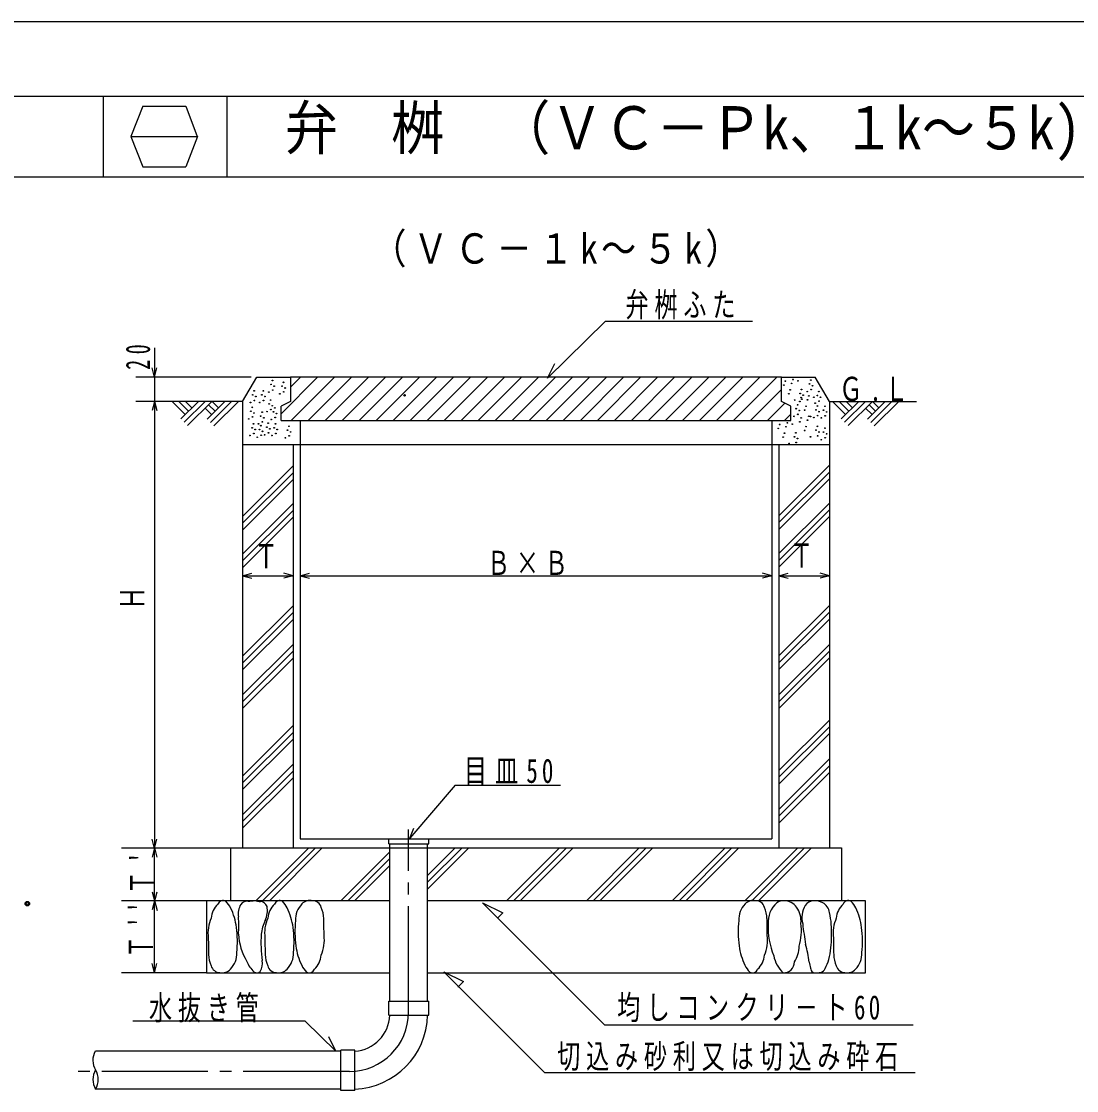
# Model space of a CAD drawing. Units: millimetres on the paper. Extents: x -287 to 287, y -191 to 191.
# Drawn here: x -137 to -47.6, y -89.9 to 0.7 of the extents above; entities that cross this region are included whole.
import ezdxf
from ezdxf.enums import TextEntityAlignment as Align

# ---------------------------------------------------------------- set-up
doc = ezdxf.new("R2010")
doc.units = ezdxf.units.MM
doc.linetypes.add('CHAIN2', pattern=[12, 9, -1, 1, -1])
for name, color, linetype in [('0-0_線', 7, 'Continuous'), ('0-1_文字', 7, 'Continuous'), ('0-2_図', 7, 'Continuous')]:
    doc.layers.add(name, color=color, linetype=linetype)
doc.styles.add('ＭＳ ゴシック', font='')
doc.styles.get('ＭＳ ゴシック').set_extended_font_data('MS Gothic')

msp = doc.modelspace()

# ---------------------------------------------------------------- linework, layer by layer
at = {"layer": '0-0_線'}
for p, q in [((-286.857, 0.712), (281.328, 0.712)), ((-286.857, -5.615), (281.328, -5.615)), ((-130.089, -5.615), (-130.089, -12.48)), ((-119.619, -5.615), (-119.619, -12.48)), ((-126.731, -6.473), (-127.755, -9.055)), ((-126.731, -6.473), (-123.087, -6.473)), ((-123.087, -6.473), (-122.132, -9.049)), ((-127.757, -9.049), (-122.103, -9.049)), ((-122.103, -9.049), (-123.095, -11.625)), ((-286.857, -12.48), (148.438, -12.48))]:
    msp.add_line(p, q, dxfattribs=at)
msp.add_lwpolyline([(-127.757, -9.049), (-126.748, -11.625), (-123.095, -11.625)], dxfattribs=at)
at = {"layer": '0-2_図'}
for p, q in [((-87.516, -24.704), (-92.427, -29.545)), ((-87.516, -24.704), (-75.064, -24.704)), ((-125.746, -26.976), (-125.746, -69.353)), ((-125.746, -29.462), (-125.957, -28.674)), ((-125.746, -29.462), (-125.535, -28.674)), ((-92.427, -29.545), (-91.82, -28.287)), ((-123.559, -29.451), (-127.322, -29.451)), ((-117.55, -29.451), (-124.13, -29.451)), ((-115.02, -32.551), (-111.931, -29.462)), ((-72.612, -29.462), (-114.205, -29.462)), ((-114.205, -30.294), (-113.373, -29.462)), ((-114.16, -33.132), (-110.49, -29.462)), ((-112.718, -33.132), (-109.048, -29.462)), ((-111.276, -33.132), (-107.606, -29.462)), ((-109.834, -33.132), (-106.165, -29.462)), ((-108.393, -33.132), (-104.723, -29.462)), ((-106.951, -33.132), (-103.281, -29.462)), ((-105.509, -33.132), (-101.84, -29.462)), ((-104.068, -33.132), (-100.398, -29.462)), ((-102.626, -33.132), (-98.956, -29.462)), ((-101.184, -33.132), (-97.515, -29.462)), ((-99.743, -33.132), (-96.073, -29.462)), ((-98.301, -33.132), (-94.631, -29.462)), ((-96.859, -33.132), (-93.19, -29.462)), ((-95.418, -33.132), (-91.748, -29.462)), ((-93.976, -33.132), (-90.306, -29.462)), ((-92.534, -33.132), (-88.864, -29.462)), ((-91.093, -33.132), (-87.423, -29.462)), ((-89.651, -33.132), (-85.981, -29.462)), ((-88.209, -33.132), (-84.539, -29.462)), ((-86.768, -33.132), (-83.098, -29.462)), ((-85.326, -33.132), (-81.656, -29.462)), ((-83.884, -33.132), (-80.214, -29.462)), ((-82.443, -33.132), (-78.773, -29.462)), ((-81.001, -33.132), (-77.331, -29.462)), ((-79.559, -33.132), (-75.889, -29.462)), ((-78.118, -33.132), (-74.448, -29.462)), ((-76.676, -33.132), (-73.006, -29.462)), ((-72.612, -29.462), (-69.758, -29.462)), ((-68.535, -31.501), (-69.758, -29.462)), ((-75.234, -33.132), (-72.612, -30.51)), ((-118.282, -31.501), (-127.322, -31.501)), ((-125.756, -31.538), (-125.957, -32.289)), ((-125.185, -31.501), (-125.756, -31.501)), ((-125.746, -31.501), (-125.535, -32.289)), ((-124.261, -31.501), (-123.145, -32.616)), ((-123.684, -31.501), (-122.857, -32.328)), ((-122.03, -31.501), (-123.514, -32.985)), ((-121.454, -31.501), (-123.226, -33.273)), ((-123.107, -31.501), (-122.569, -32.04)), ((-120.877, -31.501), (-122.937, -33.561)), ((-119.788, -31.501), (-121.29, -33.002)), ((-119.212, -31.501), (-121.001, -33.291)), ((-120.865, -31.501), (-120.327, -32.04)), ((-118.635, -31.501), (-120.713, -33.579)), ((-118.282, -31.501), (-118.282, -69.353)), ((-73.793, -33.132), (-72.312, -31.651)), ((-68.535, -31.501), (-61.159, -31.501)), ((-68.535, -31.501), (-68.535, -69.353)), ((-68.283, -31.501), (-67.168, -32.616)), ((-67.706, -31.501), (-66.879, -32.328)), ((-66.053, -31.501), (-67.536, -32.985)), ((-65.476, -31.501), (-67.248, -33.273)), ((-67.129, -31.501), (-66.591, -32.04)), ((-64.899, -31.501), (-66.96, -33.561)), ((-63.81, -31.501), (-65.312, -33.002)), ((-63.234, -31.501), (-65.023, -33.291)), ((-64.887, -31.501), (-64.349, -32.04)), ((-62.657, -31.501), (-64.735, -33.579)), ((-121.448, -32.072), (-120.903, -32.616)), ((-121.159, -31.784), (-120.615, -32.328)), ((-115.02, -33.132), (-115.02, -31.909)), ((-72.351, -33.132), (-71.797, -32.578)), ((-71.797, -33.132), (-71.797, -31.909)), ((-65.47, -32.072), (-64.926, -32.616)), ((-65.182, -31.784), (-64.637, -32.328)), ((-115.02, -33.132), (-71.797, -33.132)), ((-113.389, -33.132), (-113.389, -68.604)), ((-73.428, -33.132), (-73.428, -68.604)), ((-118.282, -35.171), (-68.535, -35.171)), ((-114.001, -35.171), (-114.001, -69.353)), ((-72.816, -35.171), (-72.816, -69.353)), ((-118.282, -41.258), (-114.001, -36.977)), ((-72.816, -41.204), (-68.535, -36.922)), ((-118.282, -41.835), (-114.001, -37.553)), ((-72.816, -41.781), (-68.535, -37.499)), ((-118.282, -42.412), (-114.001, -38.13)), ((-72.816, -42.357), (-68.535, -38.076)), ((-118.282, -44.456), (-114.001, -40.174)), ((-118.282, -45.032), (-114.001, -40.751)), ((-72.816, -44.405), (-68.535, -40.124)), ((-72.816, -44.982), (-68.535, -40.701)), ((-118.282, -45.609), (-114.001, -41.328)), ((-72.816, -45.559), (-68.535, -41.277)), ((-118.282, -46.283), (-117.494, -46.072)), ((-113.389, -46.283), (-112.601, -46.072)), ((-73.428, -46.283), (-74.215, -46.072)), ((-72.816, -46.283), (-72.028, -46.072)), ((-68.535, -46.283), (-69.322, -46.072)), ((-118.282, -46.283), (-117.494, -46.494)), ((-114.001, -46.283), (-114.788, -46.494)), ((-113.389, -46.283), (-73.428, -46.283)), ((-113.389, -46.283), (-112.601, -46.494)), ((-73.428, -46.283), (-74.215, -46.494)), ((-72.816, -46.283), (-68.535, -46.283)), ((-72.816, -46.283), (-72.028, -46.494)), ((-68.535, -46.283), (-69.322, -46.494)), ((-118.282, -53.114), (-114.001, -48.833)), ((-72.816, -53.084), (-68.535, -48.803)), ((-118.282, -53.691), (-114.001, -49.409)), ((-72.816, -53.661), (-68.535, -49.379)), ((-118.282, -54.268), (-114.001, -49.986)), ((-72.816, -54.238), (-68.535, -49.956)), ((-118.282, -56.392), (-114.001, -52.111)), ((-72.816, -56.388), (-68.535, -52.107)), ((-118.282, -56.969), (-114.001, -52.687)), ((-118.282, -57.545), (-114.001, -53.264)), ((-72.816, -56.965), (-68.535, -52.683)), ((-72.816, -57.541), (-68.535, -53.26)), ((-72.816, -62.8), (-68.535, -58.518)), ((-118.282, -63.27), (-114.001, -58.988)), ((-118.282, -63.847), (-114.001, -59.565)), ((-72.816, -63.376), (-68.535, -59.095)), ((-72.816, -63.953), (-68.535, -59.671)), ((-118.282, -64.423), (-114.001, -60.142)), ((-118.282, -66.548), (-114.001, -62.266)), ((-72.816, -66.103), (-68.535, -61.822)), ((-72.816, -66.68), (-68.535, -62.398)), ((-118.282, -67.124), (-114.001, -62.843)), ((-118.282, -67.701), (-114.001, -63.42)), ((-72.816, -67.257), (-68.535, -62.975)), ((-100.271, -64.048), (-104.102, -68.527)), ((-100.271, -64.048), (-91.341, -64.048)), ((-104.102, -68.527), (-103.755, -67.687)), ((-125.746, -69.42), (-125.957, -68.632)), ((-125.746, -69.42), (-125.535, -68.632)), ((-113.389, -68.604), (-73.428, -68.604)), ((-105.897, -69.019), (-105.897, -68.608)), ((-128.549, -69.353), (-125.185, -69.353)), ((-125.746, -69.353), (-125.957, -70.141)), ((-125.746, -69.353), (-125.535, -70.141)), ((-125.746, -73.839), (-125.746, -69.353)), ((-125.185, -69.353), (-119.302, -69.353)), ((-119.302, -69.353), (-67.515, -69.353)), ((-119.302, -69.353), (-119.302, -73.839)), ((-117.164, -73.839), (-112.678, -69.353)), ((-116.587, -73.839), (-112.102, -69.353)), ((-116.011, -73.839), (-111.525, -69.353)), ((-109.947, -73.839), (-105.795, -69.687)), ((-105.795, -82.367), (-105.795, -69.019)), ((-102.595, -82.367), (-102.595, -69.019)), ((-102.595, -72.846), (-99.102, -69.353)), ((-102.595, -72.269), (-99.679, -69.353)), ((-102.595, -71.693), (-100.255, -69.353)), ((-95.9, -73.839), (-91.414, -69.353)), ((-95.323, -73.839), (-90.838, -69.353)), ((-94.746, -73.839), (-90.261, -69.353)), ((-89.138, -73.839), (-84.653, -69.353)), ((-88.562, -73.839), (-84.076, -69.353)), ((-87.985, -73.839), (-83.5, -69.353)), ((-81.858, -73.839), (-77.373, -69.353)), ((-81.282, -73.839), (-76.796, -69.353)), ((-80.705, -73.839), (-76.22, -69.353)), ((-75.701, -73.839), (-71.216, -69.353)), ((-75.125, -73.839), (-70.639, -69.353)), ((-74.548, -73.839), (-70.063, -69.353)), ((-67.515, -69.353), (-67.515, -73.839)), ((-109.37, -73.839), (-105.795, -70.263)), ((-108.794, -73.839), (-105.795, -70.84)), ((-125.554, -73.121), (-125.957, -74.626)), ((-125.949, -73.084), (-125.526, -74.662)), ((-125.185, -73.839), (-128.549, -73.839)), ((-125.746, -79.955), (-125.746, -73.839)), ((-121.34, -73.839), (-125.185, -73.839)), ((-121.34, -73.839), (-121.34, -79.955)), ((-105.795, -73.839), (-121.34, -73.839)), ((-65.476, -73.839), (-102.595, -73.839)), ((-65.476, -79.955), (-65.476, -73.839)), ((-125.746, -79.955), (-125.957, -79.167)), ((-125.746, -79.955), (-125.535, -79.167)), ((-125.185, -79.955), (-128.549, -79.955)), ((-121.34, -79.955), (-125.185, -79.955)), ((-121.34, -79.955), (-105.795, -79.955)), ((-102.595, -79.955), (-65.476, -79.955)), ((-102.481, -83.55), (-102.481, -82.367)), ((-112.969, -84.052), (-127.58, -84.052)), ((-112.969, -84.052), (-110.388, -86.596)), ((-105.897, -83.55), (-102.481, -83.55)), ((-87.611, -84.358), (-61.435, -84.358)), ((-110.388, -86.596), (-110.978, -85.373)), ((-109.942, -86.607), (-130.744, -86.607)), ((-108.759, -86.523), (-109.942, -86.523)), ((-108.759, -89.939), (-108.759, -86.523)), ((-92.688, -88.411), (-61.277, -88.411)), ((-109.942, -89.807), (-130.744, -89.807))]:
    msp.add_line(p, q, dxfattribs=at)
at = {"layer": '0-2_図', "linetype": 'CHAIN2'}
for p, q in [((-104.219, -83.307), (-104.219, -67.809)), ((-109.219, -88.307), (-133.043, -88.307))]:
    msp.add_line(p, q, dxfattribs=at)
at = {"layer": '0-2_図'}
for points in [[(-118.282, -31.501), (-117.059, -29.462), (-114.205, -29.462)], [(-114.205, -29.462), (-114.205, -31.501), (-115.02, -31.909)], [(-71.797, -31.909), (-72.612, -31.501), (-72.612, -29.462)], [(-118.282, -46.283), (-114.001, -46.283), (-114.788, -46.072)], [(-105.897, -69.019), (-102.481, -69.019), (-102.481, -68.608)], [(-87.611, -84.358), (-97.939, -74.03), (-96.23, -74.872), (-96.663, -75.305)], [(-92.688, -88.411), (-101.232, -79.867), (-99.552, -80.695), (-100.032, -81.175)], [(-105.897, -83.55), (-105.897, -82.367), (-102.481, -82.367)], [(-108.759, -89.939), (-109.942, -89.939), (-109.942, -86.523)]]:
    msp.add_lwpolyline(points, dxfattribs=at)
for centre, radius in [((-115.747, -29.733), 0.0302), ((-114.815, -29.889), 0.0302), ((-72.275, -29.788), 0.0302), ((-71.624, -29.646), 0.0302), ((-71.208, -29.759), 0.0302), ((-70.109, -29.694), 0.0302), ((-117.3, -30.613), 0.0302), ((-116.523, -30.613), 0.0302), ((-116.052, -30.715), 0.0302), ((-115.867, -30.065), 0.0302), ((-115.726, -30.546), 0.0302), ((-115.605, -30.214), 0.0302), ((-114.935, -30.221), 0.0302), ((-114.794, -30.701), 0.0302), ((-114.673, -30.369), 0.0302), ((-72.395, -30.12), 0.0302), ((-71.863, -30.523), 0.0302), ((-71.745, -29.978), 0.0302), ((-71.023, -30.833), 0.0302), ((-70.902, -30.501), 0.0302), ((-70.415, -30.677), 0.0302), ((-70.23, -30.026), 0.0302), ((-70.088, -30.507), 0.0302), ((-69.968, -30.175), 0.0302), ((-69.436, -30.678), 0.0302), ((-117.606, -31.596), 0.0302), ((-117.42, -30.945), 0.0302), ((-117.279, -31.426), 0.0302), ((-117.158, -31.094), 0.0302), ((-116.829, -31.596), 0.0302), ((-116.644, -30.945), 0.0302), ((-116.503, -31.426), 0.0302), ((-116.382, -31.094), 0.0302), ((-116.023, -31.722), 0.0302), ((-115.902, -31.39), 0.0302), ((-115.12, -30.871), 0.0302), ((-104.552, -30.992), 0.0603), ((-71.984, -30.855), 0.0302), ((-71.483, -31.392), 0.0302), ((-71.049, -31.516), 0.0302), ((-70.929, -31.184), 0.0302), ((-70.881, -31.313), 0.0302), ((-70.761, -30.981), 0.0302), ((-70.399, -31.374), 0.0302), ((-70.278, -31.042), 0.0302), ((-69.862, -31.155), 0.0302), ((-69.742, -31.66), 0.0302), ((-69.557, -31.01), 0.0302), ((-69.415, -31.491), 0.0302), ((-69.295, -31.159), 0.0302), ((-117.576, -32.343), 0.0302), ((-117.455, -32.011), 0.0302), ((-117.314, -32.492), 0.0302), ((-116.627, -32.425), 0.0302), ((-116.208, -32.372), 0.0302), ((-115.881, -32.203), 0.0302), ((-115.761, -31.871), 0.0302), ((-115.66, -32.395), 0.0302), ((-115.54, -32.063), 0.0302), ((-115.398, -32.544), 0.0302), ((-71.356, -32.123), 0.0302), ((-71.235, -31.791), 0.0302), ((-71.214, -32.604), 0.0302), ((-71.094, -32.272), 0.0302), ((-70.638, -32.25), 0.0302), ((-70.517, -31.919), 0.0302), ((-69.677, -32.228), 0.0302), ((-69.556, -31.896), 0.0302), ((-69.415, -32.377), 0.0302), ((-69.039, -32.253), 0.0302), ((-68.918, -31.921), 0.0302), ((-68.777, -32.401), 0.0302), ((-117.761, -32.993), 0.0302), ((-117.434, -32.824), 0.0302), ((-117.352, -33.409), 0.0302), ((-116.932, -33.408), 0.0302), ((-116.747, -32.757), 0.0302), ((-116.73, -33.564), 0.0302), ((-116.606, -33.238), 0.0302), ((-116.485, -32.906), 0.0302), ((-116.109, -33.357), 0.0302), ((-115.845, -33.045), 0.0302), ((-115.519, -32.876), 0.0302), ((-115.488, -33.409), 0.0302), ((-72.754, -33.464), 0.0302), ((-72.103, -33.322), 0.0302), ((-71.687, -33.435), 0.0302), ((-71.541, -32.773), 0.0302), ((-71.049, -33.239), 0.0302), ((-70.929, -32.907), 0.0302), ((-70.399, -33.098), 0.0302), ((-70.278, -32.766), 0.0302), ((-70.137, -32.788), 0.0302), ((-69.862, -32.879), 0.0302), ((-69.535, -32.709), 0.0302), ((-69.224, -32.903), 0.0302), ((-68.898, -32.733), 0.0302), ((-117.657, -34.391), 0.0302), ((-117.472, -33.741), 0.0302), ((-117.331, -34.222), 0.0302), ((-117.21, -33.89), 0.0302), ((-116.851, -33.896), 0.0302), ((-116.71, -34.377), 0.0302), ((-116.589, -34.045), 0.0302), ((-116.415, -34.339), 0.0302), ((-116.23, -33.689), 0.0302), ((-116.088, -34.17), 0.0302), ((-115.968, -33.838), 0.0302), ((-115.793, -34.391), 0.0302), ((-115.608, -33.741), 0.0302), ((-115.467, -34.222), 0.0302), ((-115.346, -33.89), 0.0302), ((-114.469, -33.948), 0.0302), ((-114.349, -33.616), 0.0302), ((-114.328, -34.429), 0.0302), ((-114.207, -34.097), 0.0302), ((-72.874, -33.796), 0.0302), ((-72.342, -34.199), 0.0302), ((-72.224, -33.654), 0.0302), ((-71.381, -34.176), 0.0302), ((-70.638, -33.974), 0.0302), ((-70.517, -33.642), 0.0302), ((-69.677, -33.952), 0.0302), ((-69.556, -33.62), 0.0302), ((-69.535, -34.432), 0.0302), ((-69.415, -34.101), 0.0302), ((-69.039, -34.103), 0.0302), ((-68.918, -33.772), 0.0302), ((-68.777, -34.252), 0.0302), ((-117.036, -34.547), 0.0302), ((-114.654, -34.598), 0.0302), ((-72.463, -34.53), 0.0302), ((-71.962, -35.068), 0.0302), ((-71.502, -34.508), 0.0302), ((-71.36, -34.989), 0.0302), ((-71.24, -34.657), 0.0302), ((-70.137, -34.512), 0.0302), ((-69.224, -34.754), 0.0302), ((-68.898, -34.584), 0.0302), ((-136.522, -74.086), 0.192), ((-136.522, -74.086), 0.096)]:
    msp.add_circle(centre, radius, dxfattribs=at)
for centre, radius, start, end in [((-119.125, -75.457), 1.822, 132.99855, 175.27519), ((-119.928, -74.288), 0.469, 60.47302, 159.47488), ((-120.914, -75.163), 1.768, 23.66524, 46.50919), ((-116.887, -74.999), 1.766, 151.41774, 187.10933), ((-117.861, -74.594), 0.725, 85.38196, 142.66537), ((-117.987, -67.292), 6.582, 271.60382, 276.52635), ((-116.613, -71.229), 2.677, 256.46179, 266.77628), ((-116.836, -74.578), 0.681, 22.02623, 83.8157), ((-118.171, -74.654), 1.994, 334.71791, 9.56769), ((-114.327, -75.457), 1.822, 132.99855, 175.27519), ((-115.13, -74.288), 0.469, 60.47302, 159.47488), ((-116.116, -75.163), 1.768, 23.66524, 46.50919), ((-111.85, -75.468), 1.949, 136.02498, 181.70631), ((-112.558, -74.776), 0.959, 77.72353, 136.38396), ((-112.346, -74.592), 0.753, 14.53398, 90.66641), ((-74.278, -75.468), 1.949, 136.02498, 181.70631), ((-74.986, -74.776), 0.959, 77.72353, 136.38396), ((-74.773, -74.592), 0.753, 14.53398, 90.66641), ((-71.62, -75.629), 2.112, 130.44011, 185.32796), ((-72.367, -74.993), 1.153, 91.11746, 122.67686), ((-72.421, -75.291), 1.451, 63.43155, 88.7661), ((-72.567, -75.333), 1.558, 37.08687, 59.32408), ((-68.695, -75.295), 2.171, 151.06738, 193.73579), ((-69.815, -74.788), 0.951, 92.9606, 145.14461), ((-69.799, -75.354), 1.517, 62.70171, 92.4664), ((-69.707, -75.047), 1.203, 9.83565, 59.90001), ((-66.139, -75.457), 1.822, 132.99855, 175.27519), ((-66.943, -74.288), 0.469, 60.47302, 159.47488), ((-67.928, -75.163), 1.768, 23.66524, 46.50919), ((-124.097, -76.811), 5.351, 7.65158, 26.15173), ((-125.974, -76.013), 7.377, 354.85109, 6.18507), ((-119.3, -76.811), 5.351, 7.65158, 26.15173), ((-113.775, -75.391), 2.374, 0.76157, 24.60283), ((-76.203, -75.391), 2.374, 0.76157, 24.60283), ((-72.996, -75.586), 2.054, 355.0352, 35.48947), ((-75.937, -76.4), 7.577, 356.67162, 11.86841), ((-71.112, -76.811), 5.351, 7.65158, 26.15173), ((-118.078, -76.581), 3.134, 156.01012, 187.48906), ((-128.195, -77.305), 9.478, 354.35153, 7.30943), ((-112.81, -77.124), 3.909, 155.54169, 173.59926), ((-113.28, -76.581), 3.134, 156.01012, 187.48906), ((-123.397, -77.305), 9.478, 354.35153, 7.30943), ((-104.367, -76.458), 9.478, 174.35153, 187.30942), ((-157.674, -76.865), 46.298, 0.11295, 1.86351), ((-66.795, -76.458), 9.478, 174.35153, 187.30942), ((-120.102, -76.865), 46.298, 0.11295, 1.86351), ((-67.719, -76.158), 6.013, 176.8315, 202.96597), ((-75.547, -76.364), 4.636, 343.32768, 7.44638), ((-43.88, -72.746), 27.099, 186.4929, 190.19016), ((-65.092, -76.581), 3.134, 156.01012, 187.48906), ((-75.209, -77.305), 9.478, 354.35153, 7.30943), ((-74.887, -76.898), 46.298, 180.11293, 181.86351), ((-113.706, -76.432), 4.927, 182.81674, 211.2151), ((-106.592, -77.435), 10.13, 175.77405, 188.4185), ((-70.089, -76.898), 46.298, 180.11293, 181.86351), ((-114.484, -77.183), 3.134, 336.01012, 7.48907), ((-76.911, -77.183), 3.134, 336.01012, 7.48907), ((-75.284, -77.064), 6.916, 345.26482, 1.8593), ((-21.902, -76.898), 46.298, 180.11293, 181.86351), ((-108.464, -76.952), 5.351, 187.65155, 206.15172), ((-70.892, -76.952), 5.351, 187.65155, 206.15172), ((-73.608, -77.668), 2.503, 326.94148, 359.39983), ((-80.116, -80.218), 9.932, 6.77318, 15.63921), ((-118.786, -78.372), 2.374, 180.76157, 204.60284), ((-120.711, -78.296), 1.949, 316.02498, 1.70631), ((-113.989, -78.372), 2.374, 180.76157, 204.60284), ((-115.913, -78.296), 1.949, 316.02498, 1.70631), ((-113.437, -78.307), 1.822, 312.99855, 355.27519), ((-75.864, -78.307), 1.822, 312.99855, 355.27519), ((-70.811, -78.091), 2.48, 189.59087, 228.75362), ((-71.542, -78.106), 3.032, 330.83351, 346.32101), ((-65.801, -78.372), 2.374, 180.76157, 204.60284), ((-67.726, -78.296), 1.949, 316.02498, 1.70631), ((-120.216, -79.171), 0.753, 194.53398, 270.66641), ((-120.003, -78.987), 0.959, 257.72353, 316.38396), ((-115.526, -78.01), 2.584, 202.19066, 226.02585), ((-117.987, -79.134), 1.391, 329.39133, 8.95206), ((-115.418, -79.171), 0.753, 194.53398, 270.66641), ((-115.205, -78.987), 0.959, 257.72353, 316.38396), ((-111.648, -78.601), 1.768, 203.66522, 226.50917), ((-112.633, -79.475), 0.469, 240.47302, 339.47488), ((-74.076, -78.601), 1.768, 203.66522, 226.50917), ((-75.061, -79.475), 0.469, 240.47302, 339.47488), ((-72.445, -79.021), 0.934, 269.96954, 359.22836), ((-62.073, -77.652), 8.297, 189.67645, 193.24301), ((-69.531, -79.433), 0.63, 190.96494, 228.71384), ((-69.495, -79.288), 0.669, 288.94968, 333.76727), ((-67.23, -79.171), 0.753, 194.53398, 270.66641), ((-67.018, -78.987), 0.959, 257.72353, 316.38396), ((-117.072, -79.537), 0.416, 233.21745, 312.65096), ((-69.781, -79.655), 0.301, 236.50134, 277.90225), ((-70.14, -71.096), 8.866, 272.58632, 275.58086), ((-108.995, -83.407), 6.4, 272.11447, 358.72118), ((-108.995, -83.407), 3.2, 274.23184, 357.44173), ((-129.396, -87.366), 1.574, 151.18213, 211.21626), ((-129.396, -88.997), 1.574, 148.78372, 211.21626), ((-132.089, -88.997), 1.574, 328.78372, 31.21626)]:
    msp.add_arc(centre, radius, start, end, dxfattribs=at)
at = {"layer": '0-2_図', "linetype": 'CHAIN2'}
msp.add_arc((-109.219, -83.307), 5, 270, 0, dxfattribs=at)

# ---------------------------------------------------------------- texts
at = {"layer": '0-1_文字', "style": 'ＭＳ ゴシック'}
for s, height, width, p in [('弁\u3000桝\u3000（ＶＣ－Ｐk、１k～５k)', 3.666, 0.9, (-114.697, -11.247)), ('Ｔ', 2.053, 0.7, (-117.258, -46.27)), ('Ｔ', 2.053, 0.7, (-71.872, -46.227))]:
    msp.add_text(s, height=height, dxfattribs=dict(at, width=width)).set_placement(p, align=Align.BOTTOM_LEFT)
at = {"layer": '0-1_文字', "style": 'ＭＳ ゴシック', "width": 0.7}
msp.add_text('Ｈ', height=2.053, rotation=90, dxfattribs=at).set_placement((-125.991, -49.167), align=Align.BOTTOM_LEFT)
at = {"layer": '0-1_文字', "attachment_point": 7, "style": 'ＭＳ ゴシック'}
for s, insert, char_height in [('\\T1.19;\\W0.85;（ＶＣ－１k～５k）', (-107.364, -20.16), 2.566), ('\\T1.25;\\W0.7;弁桝ふた', (-85.821, -24.566), 2.053), ('\\T1.32;\\W0.7;Ｇ.Ｌ', (-67.706, -31.508), 2.053), ('\\T1.25;\\W0.7;Ｂ×Ｂ', (-97.561, -46.227), 2.053), ('\\T1.35;\\W0.7;目皿50', (-99.524, -64.058), 2.053), ('\\T1.25;\\W0.7;水抜き管', (-126.217, -84.169), 2.053), ('\\T1.28;\\W0.7;均しコンクリ－ト60', (-86.532, -84.137), 2.053), ('\\T1.25;\\W0.7;切込み砂利又は切込み砕石', (-91.615, -88.281), 2.053)]:
    msp.add_mtext(s, dxfattribs=dict(at, insert=insert, char_height=char_height))
at = {"layer": '0-1_文字', "char_height": 2.053, "attachment_point": 7, "rotation": 90, "style": 'ＭＳ ゴシック'}
for s, insert in [('\\T1.57;\\W0.6;20', (-126.1, -28.824)), ("\\T1.33;\\W0.7;Ｔ'", (-125.762, -73.292)), ("\\T1.4;\\W0.65;Ｔ''", (-125.877, -78.666))]:
    msp.add_mtext(s, dxfattribs=dict(at, insert=insert))

doc.saveas('drawing.dxf')
